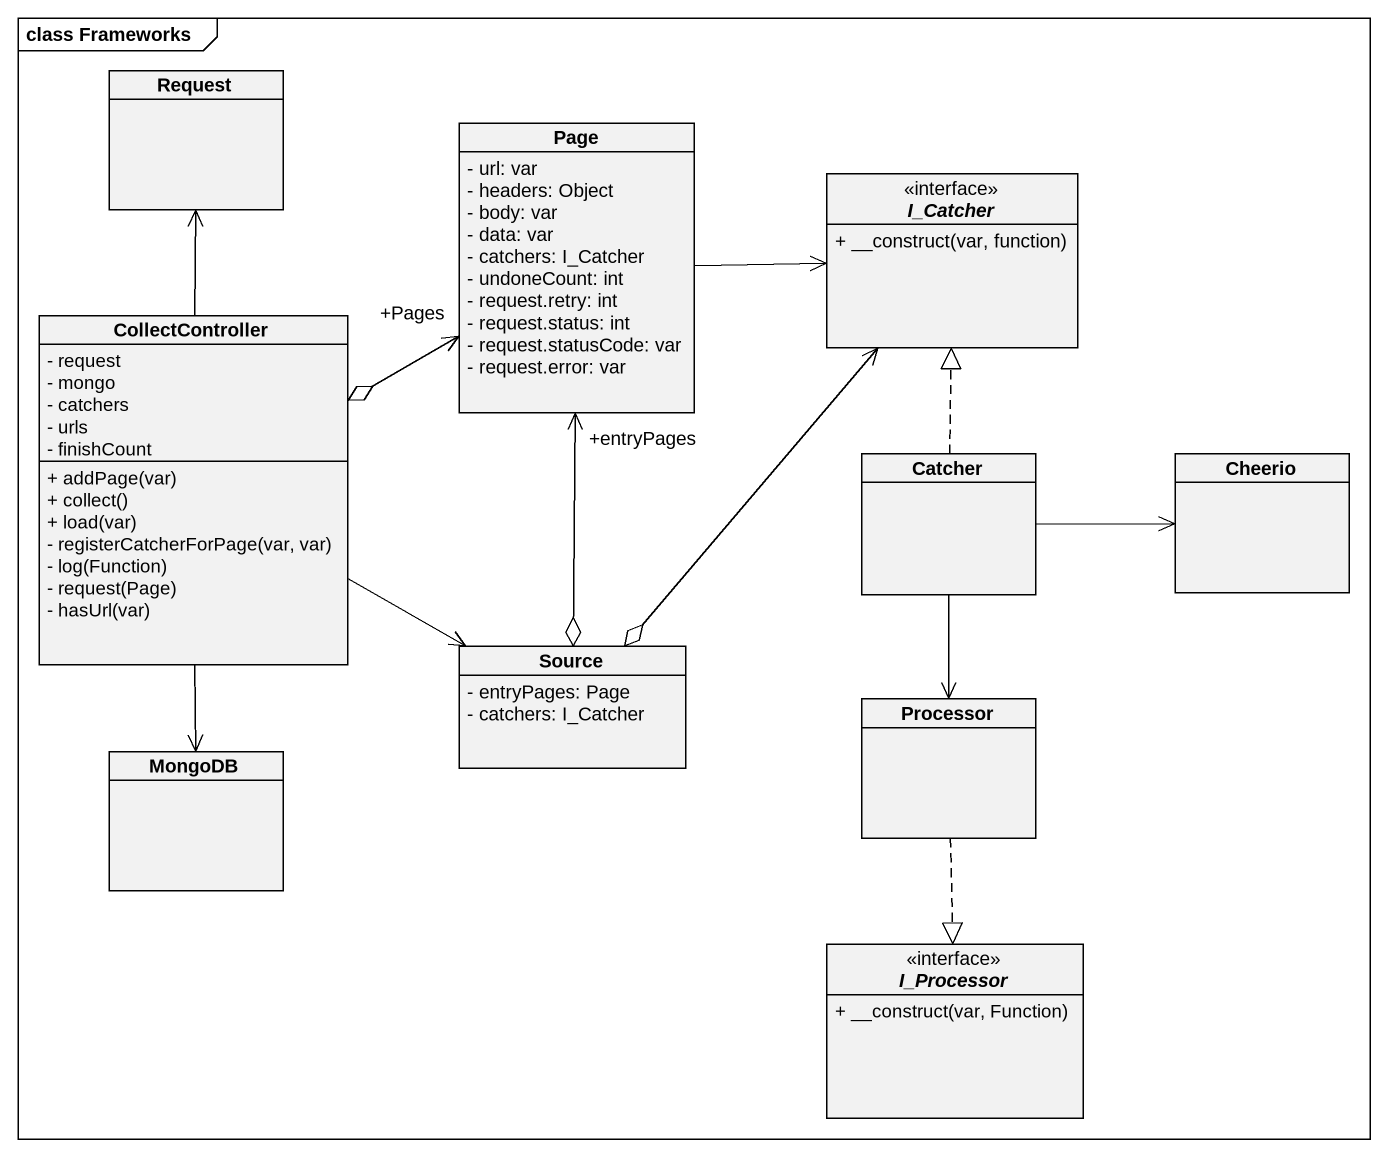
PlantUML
@startuml
mainframe class Frameworks
hide circle
hide empty members
skinparam classAttributeIconSize 0
class Request
class "Page" as Page_ {
  - url: var
  - headers: Object
  - body: var
  - data: var
  - catchers: I_Catcher
  - undoneCount: int
  - request.retry: int
  - request.status: int
  - request.statusCode: var
  - request.error: var
}
interface I_Catcher {
  + __construct(var, function)
}
class CollectController {
  - request
  - mongo
  - catchers
  - urls
  - finishCount
  + addPage(var)
  + collect()
  + load(var)
  - registerCatcherForPage(var, var)
  - log(Function)
  - request(Page)
  - hasUrl(var)
}
class Catcher
class Cheerio
class Source {
  - entryPages: Page
  - catchers: I_Catcher
}
class Processor
class MongoDB
interface I_Processor {
  + __construct(var, Function)
}
Page_ -right-> I_Catcher
CollectController -up-> Request
CollectController o-right-> "+Pages" Page_
CollectController -right-> Source
CollectController --> MongoDB
Catcher .up.|> I_Catcher
Catcher -right-> Cheerio
Catcher --> Processor
Source o-up-> "+entryPages" Page_
Source o-up-> I_Catcher
Processor ..|> I_Processor
@enduml
